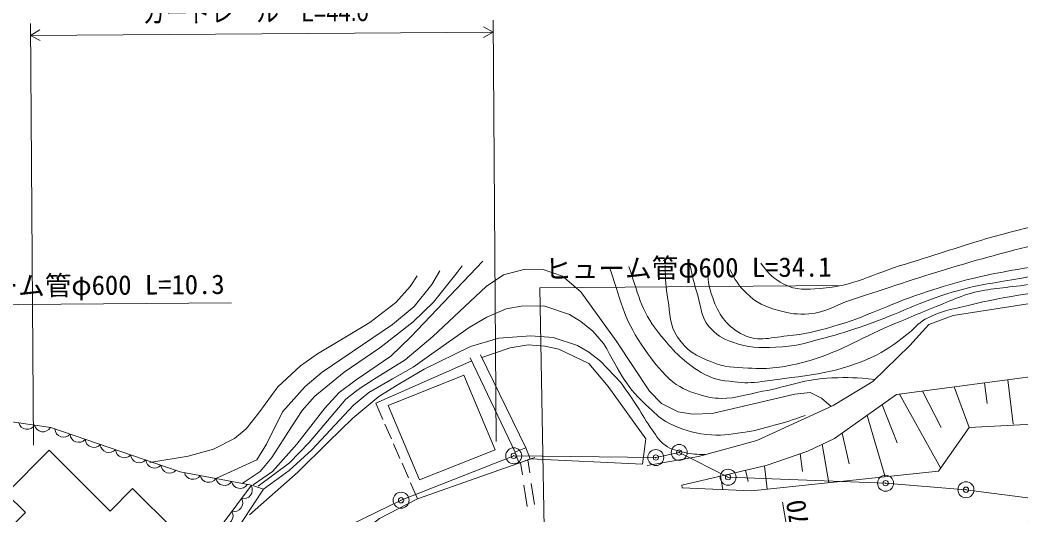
# Model space of a CAD drawing. Units: millimetres, scale not verified. Extents: x 40000 to 680000, y 20000 to 380000.
# Drawn here: x 323737 to 417564, y 273062 to 319489 of the extents above; entities that cross this region are included whole.
import ezdxf
from ezdxf.enums import TextEntityAlignment as Align

# ---------------------------------------------------------------- set-up
doc = ezdxf.new("R2010")
doc.units = ezdxf.units.MM
doc.header["$LTSCALE"] = 1000
doc.header["$PDMODE"] = 32
doc.header["$PDSIZE"] = 500
for name, color, linetype, lineweight in [('M-BGD', 7, 'Continuous', 13), ('M-BMK-ROW', 30, 'Continuous', 13), ('M-STR-HTXT', 7, 'Continuous', 13)]:
    doc.layers.add(name, color=color, linetype=linetype, lineweight=lineweight)
doc.styles.add('ＭＳ ゴシック', font='')
doc.styles.add('ＭＳ Ｐゴシック', font='')
doc.styles.get('ＭＳ ゴシック').set_extended_font_data('MS Gothic')
doc.styles.get('ＭＳ Ｐゴシック').set_extended_font_data('MS PGothic')

msp = doc.modelspace()

# ---------------------------------------------------------------- linework, layer by layer
at = {"layer": 'M-BGD'}
for p, q in [((411198, 291788), (418845, 292961)), ((407131, 288954), (408925, 290939)), ((408925, 290939), (411198, 291788)), ((369690, 288752), (371363, 289030)), ((371363, 289030), (372944, 288903)), ((371158, 279353), (366911, 288076)), ((367027, 287839), (369690, 288752)), ((372944, 288903), (374237, 288612)), ((374237, 288612), (377057, 287258)), ((403682, 285568), (407131, 288954)), ((357090, 283539), (366080, 287526)), ((365943, 287816), (370136, 278969)), ((377057, 287258), (378854, 285115)), ((399946, 283344), (403682, 285568)), ((414390, 283524), (414152, 285463)), ((416843, 281569), (416336, 285752)), ((378854, 285115), (382411, 280210)), ((405903, 284370), (400098, 280239)), ((410005, 277475), (406184, 284407)), ((410092, 281265), (408318, 284690)), ((412708, 281276), (411314, 285087)), ((357747, 282034), (357090, 283539)), ((405950, 279827), (404551, 283408)), ((361195, 276360), (358233, 283319)), ((392811, 280064), (399946, 283344)), ((319140, 282380), (326612, 281254)), ((358547, 280201), (357947, 281576)), ((404825, 276639), (403141, 282405)), ((326612, 281254), (338758, 277125)), ((401455, 277874), (400806, 280744)), ((359347, 278368), (358747, 279743)), ((382411, 280210), (382092, 277822)), ((387335, 278548), (392811, 280064)), ((399548, 276083), (398942, 279700)), ((368270, 279158), (361195, 276360)), ((370128, 278967), (371158, 279353)), ((370514, 277937), (370128, 278967)), ((371544, 278323), (371158, 279353)), ((397095, 277138), (396860, 278816)), ((360147, 276535), (359547, 277910)), ((370514, 277937), (371544, 278323)), ((370829, 276836), (370656, 277990)), ((371510, 277014), (371327, 278241)), ((382092, 277822), (371544, 278323)), ((382518, 277690), (387335, 278548)), ((338758, 277125), (345427, 275844)), ((391980, 276188), (391738, 277262)), ((392319, 275320), (409844, 277168)), ((393761, 275472), (393520, 277683)), ((361004, 274572), (360347, 276077)), ((371953, 274046), (371658, 276024)), ((389602, 275442), (389389, 276707)), ((342671, 272169), (345427, 275844)), ((342865, 269886), (346548, 275471)), ((346548, 275471), (345427, 275844)), ((371272, 273869), (370976, 275847))]:
    msp.add_line(p, q, dxfattribs=at)
for points in [[(409844, 277168), (412708, 281276), (432930, 282334), (436031, 283141), (448192, 287280), (455941, 289993), (459095, 292774), (461334, 295720), (462514, 297869), (463178, 300034), (463830, 303906), (464076, 307532), (464286, 311260), (464372, 315219), (464050, 317060)], [(367113, 296882), (360376, 289762), (358506, 287967), (355251, 285744), (353662, 284551), (352309, 283092), (349669, 279718), (347393, 277127), (345601, 275893)], [(363094, 295974), (362324, 294682), (360690, 292621), (358647, 290944), (352048, 286446), (350457, 285102), (348352, 282731), (346840, 279692), (345948, 278249), (342093, 276484)], [(344545, 276029), (346242, 277152), (347341, 278439), (349182, 281336), (350195, 282873), (351376, 284220), (354136, 286465), (357473, 288748), (360604, 291187), (362505, 293024), (364728, 295797), (365170, 296443)], [(399776, 283242), (398873, 284005), (397790, 284537), (396371, 284392), (388615, 282574), (386776, 282504), (385438, 282742), (383873, 283526), (382734, 284687), (379612, 289384), (376303, 293984), (374593, 295453), (372766, 296073), (371086, 296130), (369054, 295590), (367435, 294506), (362429, 289819), (359824, 287630), (356864, 285763), (355442, 284841), (354273, 283939), (350828, 279864), (348988, 277960), (346054, 275757)], [(360975, 295496), (360313, 294500), (358949, 292977), (356515, 291129), (353872, 289517), (351611, 288163), (350026, 287042), (347902, 285075), (346124, 282641), (344934, 281151), (343837, 280246), (341878, 279240), (339510, 278585), (335896, 277975)], [(378432, 289152), (377421, 290292), (376318, 291214), (375228, 291876), (372844, 292680), (370706, 292657), (369316, 292387), (367479, 291626), (365845, 290637), (362331, 288171), (360574, 286937), (358637, 285830), (356432, 284566), (354994, 283357), (351090, 279187), (348959, 277228), (346548, 275471)], [(451059, 291555), (441802, 289126), (405903, 284370)], [(380049, 285495), (378153, 287478), (377068, 288349), (376004, 288966), (373711, 289715), (371612, 289876), (368627, 289644), (365951, 288877), (361627, 286745), (359174, 285302), (357381, 284186), (354921, 282138), (352629, 279901), (349763, 277086), (345249, 273067)], [(368270, 279158), (365341, 286171), (358233, 283319)], [(400098, 280239), (397571, 279061), (393671, 277718), (385765, 275851), (385791, 275614), (392319, 275320)], [(371992, 278459), (361004, 274572), (357438, 272722), (356035, 271626), (352961, 270039), (341746, 264853), (330224, 259815)]]:
    msp.add_lwpolyline(points, dxfattribs=at)
msp.add_lwpolyline([(329244, 262703), (338174, 271678), (334291, 275541), (332193, 273432), (326460, 279136), (322430, 275086), (324237, 273288), (321435, 270473)], close=True, dxfattribs=at)
for centre, radius, start, end in [((324405, 281902), 812, 194.05085, 328.81112), ((325889, 281679), 812, 194.05085, 328.81112), ((327815, 281175), 812, 183.84505, 318.60532), ((329235, 280692), 812, 183.84505, 318.60532), ((330655, 280209), 812, 183.84505, 318.60532), ((332075, 279726), 812, 183.84505, 318.60532), ((333496, 279244), 812, 183.84505, 318.60532), ((334916, 278761), 812, 183.84505, 318.60532), ((336336, 278278), 812, 183.84505, 318.60532), ((337756, 277795), 812, 183.84505, 318.60532), ((339942, 277216), 812, 191.75184, 326.51211), ((341415, 276933), 812, 191.75184, 326.51211), ((342888, 276650), 812, 191.75184, 326.51211), ((344361, 276367), 812, 191.75184, 326.51211), ((344699, 275394), 812, 255.74849, 30.50876), ((377949, 435841), 168342, 282.5927, 287.56161), ((343799, 274194), 812, 255.74849, 30.50876), ((342899, 272994), 812, 255.74849, 30.50876)]:
    msp.add_arc(centre, radius, start, end, dxfattribs=at)
for points, knots in [([(380815, 296365), (381780, 293374), (382075, 291989), (383873, 289811), (385123, 288297), (385921, 287458), (387597, 286436), (388664, 285786), (389429, 285694), (390671, 285552), (391682, 285436), (392269, 285439), (393277, 285583), (397327, 286164), (399763, 286179), (403511, 287822), (404942, 288449), (405613, 289065), (406875, 289986), (407583, 290502), (407824, 291010), (408596, 291425), (410002, 292180), (410927, 292321), (412479, 292693), (416716, 293709), (419167, 293952), (423496, 294449), (426124, 294751), (427608, 294881), (430253, 294921), (431283, 294937), (431884, 295089), (432889, 294866), (433712, 294683), (434198, 294594), (434939, 294191), (435439, 293918), (435639, 293642), (436073, 293273), (436609, 292818), (436783, 292395), (437400, 292059), (437849, 291814), (438130, 291694), (438638, 291630), (439411, 291534), (439871, 291494), (440631, 291664), (441170, 291785), (441457, 291910), (441980, 292085), (445930, 293411), (448360, 293663), (452057, 295583), (453183, 296167), (453811, 296538), (454768, 297371), (455340, 297869), (455671, 298178), (456028, 298846), (456812, 300313), (457351, 301152), (457628, 302792), (457744, 303475), (457848, 303875), (457757, 304562), (457538, 306223), (457337, 307167), (456721, 308726), (456256, 309902), (455901, 310538), (455166, 311568), (454793, 312091), (454652, 312287), (454150, 312861)], [0, 0, 0, 0, 1, 1, 1, 2, 2, 2, 3, 3, 3, 4, 4, 4, 5, 5, 5, 6, 6, 6, 7, 7, 7, 8, 8, 8, 9, 9, 9, 10, 10, 10, 11, 11, 11, 12, 12, 12, 13, 13, 13, 14, 14, 14, 15, 15, 15, 16, 16, 16, 17, 17, 17, 18, 18, 18, 19, 19, 19, 20, 20, 20, 21, 21, 21, 22, 22, 22, 23, 23, 23, 24, 24, 24, 25, 25, 25, 25]), ([(452917, 312316), (453671, 311437), (453907, 311129), (454433, 310294), (455116, 309208), (455384, 308524), (455824, 307319), (456155, 306412), (456309, 305877), (456407, 304917), (456519, 303820), (456499, 303179), (456289, 302097), (456035, 300783), (455600, 300109), (454913, 298961), (454694, 298594), (454473, 298459), (454175, 298152), (453591, 297551), (453235, 297241), (452588, 296709), (452104, 296312), (451795, 296134), (451249, 295830), (450096, 295186), (449358, 295008), (448112, 294572), (447539, 294371), (447204, 294296), (446607, 294185), (445670, 294011), (445131, 293957), (444178, 293949), (443005, 293940), (442344, 293970), (441178, 294105), (439722, 294274), (438927, 294510), (437489, 294799), (436546, 294989), (436024, 295128), (435080, 295315), (434323, 295465), (433905, 295599), (433137, 295673), (431662, 295814), (430825, 295710), (429345, 295661), (426886, 295581), (425512, 295443), (423062, 295210), (420878, 295002), (419656, 294862), (417481, 294571), (415561, 294314), (414449, 294305), (412588, 293769), (411670, 293506), (411193, 293246), (410306, 292892), (408378, 292122), (407308, 291664), (405392, 290864), (402184, 289524), (400557, 288279), (397194, 287395), (395214, 286874), (394028, 286741), (391983, 286833), (390627, 286894), (389824, 286930), (388557, 287418), (387119, 287970), (386237, 288470), (385374, 289745), (384574, 290929), (384694, 291878), (384470, 293288), (384273, 294532), (384248, 295008), (384204, 296501)], [0, 0, 0, 0, 1, 1, 1, 2, 2, 2, 3, 3, 3, 4, 4, 4, 5, 5, 5, 6, 6, 6, 7, 7, 7, 8, 8, 8, 9, 9, 9, 10, 10, 10, 11, 11, 11, 12, 12, 12, 13, 13, 13, 14, 14, 14, 15, 15, 15, 16, 16, 16, 17, 17, 17, 18, 18, 18, 19, 19, 19, 20, 20, 20, 21, 21, 21, 22, 22, 22, 23, 23, 23, 24, 24, 24, 25, 25, 25, 26, 26, 26, 27, 27, 27, 27]), ([(386500, 296665), (386816, 295234), (386907, 294819), (387262, 293661), (387616, 292508), (387535, 291679), (388312, 290756), (388988, 289954), (389556, 289621), (390541, 289259), (392027, 288713), (392985, 288756), (394569, 288794), (396363, 288837), (397347, 289196), (399082, 289653), (400641, 290064), (401502, 290346), (403024, 290879), (406253, 292008), (407938, 292999), (411216, 293980), (413312, 294608), (414545, 294741), (416699, 295123), (418295, 295405), (419196, 295531), (420807, 295721), (423374, 296025), (424815, 296239), (427399, 296324), (431000, 296442), (433028, 296371), (436622, 296112), (439114, 295933), (440481, 295518), (442975, 295373), (444397, 295291), (445217, 295153), (446621, 295389), (448389, 295687), (449459, 295774), (451048, 296604), (452262, 297238), (452909, 297758), (453750, 298838), (454437, 299722), (454705, 300342), (454983, 301427), (455354, 302871), (455438, 303767), (455196, 305238), (454896, 307059), (454591, 308148), (453533, 309660), (452903, 310561), (452582, 310942), (451661, 311762)], [0, 0, 0, 0, 1, 1, 1, 2, 2, 2, 3, 3, 3, 4, 4, 4, 5, 5, 5, 6, 6, 6, 7, 7, 7, 8, 8, 8, 9, 9, 9, 10, 10, 10, 11, 11, 11, 12, 12, 12, 13, 13, 13, 14, 14, 14, 15, 15, 15, 16, 16, 16, 17, 17, 17, 18, 18, 18, 19, 19, 19, 19]), ([(450622, 311303), (451689, 310306), (452195, 309924), (452780, 308759), (453177, 307970), (453270, 307470), (453523, 306623), (453687, 306073), (453807, 305765), (453869, 305193), (454004, 303946), (453931, 303215), (453671, 301987), (453421, 300801), (453121, 300115), (452348, 299181), (451485, 298138), (450736, 297769), (449514, 297185), (448355, 296629), (447584, 296591), (446306, 296444), (444519, 296239), (443499, 296257), (441702, 296349), (439110, 296480), (437681, 296868), (435089, 297005), (431526, 297192), (429517, 297124), (425954, 296922), (421992, 296696), (419749, 296589), (415850, 295847), (412842, 295273), (411178, 294804), (408271, 293841), (404966, 292745), (403260, 291703), (399917, 290732), (398282, 290257), (397341, 290024), (395647, 289856), (393944, 289688), (392753, 289234), (391272, 290091), (389838, 290921), (389223, 291877), (388665, 293437), (388272, 294538), (388198, 295127), (388194, 296392)], [0, 0, 0, 0, 1, 1, 1, 2, 2, 2, 3, 3, 3, 4, 4, 4, 5, 5, 5, 6, 6, 6, 7, 7, 7, 8, 8, 8, 9, 9, 9, 10, 10, 10, 11, 11, 11, 12, 12, 12, 13, 13, 13, 14, 14, 14, 15, 15, 15, 16, 16, 16, 17, 17, 17, 17]), ([(390271, 296092), (390779, 295075), (391052, 294637), (391792, 293905), (392765, 292943), (393552, 292593), (394873, 292236), (395942, 291948), (396587, 291847), (397691, 291931), (399326, 292057), (400119, 292736), (401678, 293243), (405345, 294435), (407381, 295161), (411074, 296268), (414481, 297288), (416410, 297799), (419870, 298622), (423096, 299390), (424913, 299787), (428175, 300387), (431021, 300910), (432593, 301470), (435483, 301597), (436787, 301654), (437505, 301359), (438804, 301229), (441309, 300980), (443036, 299380), (445223, 300629), (446802, 301532), (447552, 302561), (448090, 304298), (448729, 306363), (447969, 307787), (447078, 309739)], [0, 0, 0, 0, 1, 1, 1, 2, 2, 2, 3, 3, 3, 4, 4, 4, 5, 5, 5, 6, 6, 6, 7, 7, 7, 8, 8, 8, 9, 9, 9, 10, 10, 10, 11, 11, 11, 12, 12, 12, 12]), ([(441960, 307479), (441785, 306637), (441677, 306176), (441159, 305543), (440609, 304871), (440102, 304626), (439274, 304364), (437204, 303707), (435890, 304119), (433743, 303787), (430902, 303348), (429411, 302627), (426622, 301931), (422069, 300795), (419455, 300408), (414935, 299147), (411700, 298245), (409946, 297542), (406725, 296594), (403608, 295676), (401969, 294529), (398728, 294308), (397395, 294218), (396523, 294108), (395332, 294712), (394311, 295230), (393889, 295728), (393170, 296691)], [0, 0, 0, 0, 1, 1, 1, 2, 2, 2, 3, 3, 3, 4, 4, 4, 5, 5, 5, 6, 6, 6, 7, 7, 7, 8, 8, 8, 9, 9, 9, 9]), ([(379039, 296201), (380189, 292674), (380423, 291217), (382312, 288590), (383126, 287459), (383569, 286792), (384593, 285847), (385508, 285004), (386220, 284730), (387405, 284351), (388179, 284103), (388643, 284002), (389455, 283998), (390992, 283992), (391821, 284386), (393333, 284661), (395878, 285124), (397251, 285822), (399836, 285918), (401418, 285977), (402052, 285970), (403886, 285768)], [0, 0, 0, 0, 1, 1, 1, 2, 2, 2, 3, 3, 3, 4, 4, 4, 5, 5, 5, 6, 6, 6, 7, 7, 7, 7]), ([(378432, 289152), (380092, 286287), (380539, 285014), (382719, 283113), (383408, 282512), (383736, 282056), (384567, 281675), (385867, 281081), (386648, 280766), (388070, 280615), (389395, 280474), (390157, 280611), (391477, 280794), (392642, 280957), (393276, 281165), (394413, 281472), (395568, 281785), (395955, 281917), (397337, 282384)], [0, 0, 0, 0, 1, 1, 1, 2, 2, 2, 3, 3, 3, 4, 4, 4, 5, 5, 5, 6, 6, 6, 6]), ([(380049, 285495), (380723, 284544), (380901, 284291), (381423, 283503), (381987, 282654), (382223, 282126), (382820, 281301), (383319, 280611), (383519, 280124), (384204, 279619), (384822, 279163), (385298, 279108), (386045, 278932), (386785, 278758), (387100, 278748), (387981, 278723)], [0, 0, 0, 0, 1, 1, 1, 2, 2, 2, 3, 3, 3, 4, 4, 4, 5, 5, 5, 5])]:
    msp.add_open_spline(points, degree=3, knots=knots, dxfattribs=at)
at = {"layer": 'M-BMK-ROW'}
msp.add_lwpolyline([(322839, 257470), (324606, 258054), (331574, 260988), (335139, 263113), (338922, 264615), (349959, 269811), (359459, 274441), (370011, 278611), (383335, 278453), (385527, 278925), (390108, 276608), (404869, 276044), (412407, 275433), (422768, 274093)], dxfattribs=at)
for centre in [(385527, 278925), (370011, 278611), (383335, 278453), (390108, 276608), (404869, 276044), (412407, 275433), (359459, 274441)]:
    msp.add_circle(centre, 750, dxfattribs=at)
for p in [(370011, 278611), (383335, 278453), (385527, 278925), (390108, 276608), (404869, 276044), (412407, 275433), (359459, 274441)]:
    msp.add_point(p, dxfattribs=at)
at = {"layer": 'M-STR-HTXT'}
for p, q in [((325003, 279622), (324705, 319151)), ((368373, 279949), (368074, 319478)), ((324713, 318051), (325609, 318557)), ((368083, 318351), (324713, 318051)), ((368083, 318351), (367180, 318845)), ((368083, 318351), (367187, 317845)), ((324713, 318051), (325616, 317557)), ((397159, 263100), (395195, 274270))]:
    msp.add_line(p, q, dxfattribs=at)
for points in [[(373015, 263207), (372462, 294376), (400461, 294588)], [(316000, 257788), (315565, 292736), (343564, 292948)]]:
    msp.add_lwpolyline(points, dxfattribs=at)

# ---------------------------------------------------------------- texts
at = {"layer": 'M-STR-HTXT', "style": 'ＭＳ Ｐゴシック', "width": 0.85}
msp.add_text('ガードレール\u3000L=44.0', height=1833, rotation=0.432, dxfattribs=at).set_placement((335267, 318685), align=Align.BOTTOM_LEFT)
at = {"layer": 'M-STR-HTXT', "style": 'ＭＳ ゴシック'}
for s, rotation, p in [('ヒューム管φ600 L=34.1', 0.432, (372960, 294680)), ('ヒューム管φ600 L=10.3', 0.432, (316063, 293040)), ('A=70', 99.586, (398649, 269800))]:
    msp.add_text(s, height=1833, rotation=rotation, dxfattribs=at).set_placement(p, align=Align.BOTTOM_LEFT)

doc.saveas('drawing.dxf')
